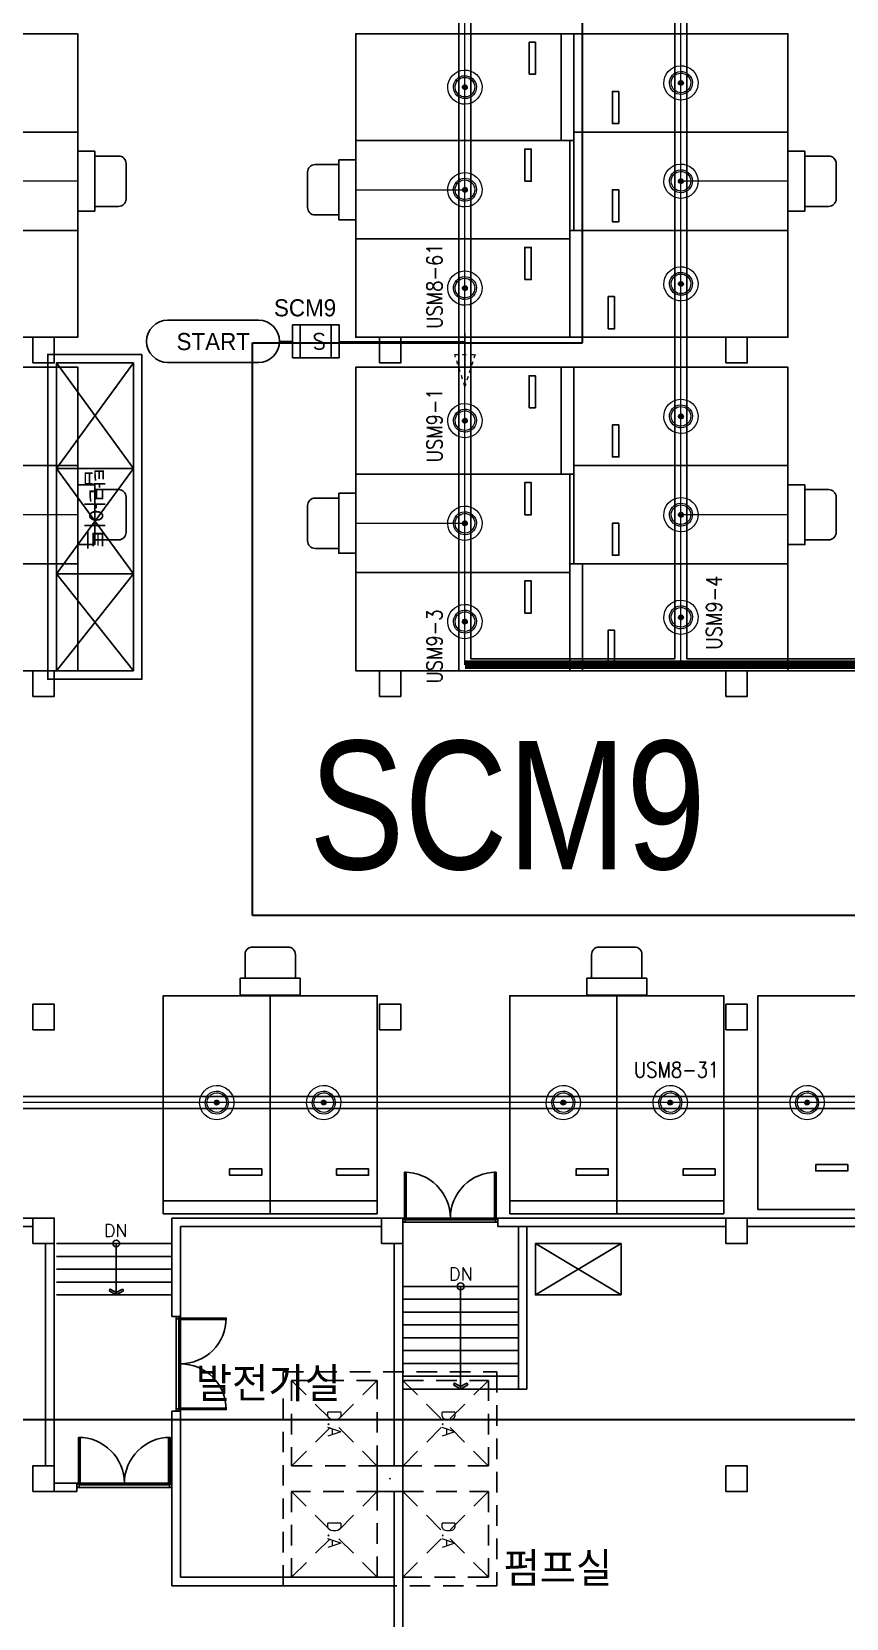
# Model space of a CAD drawing. Header units: millimetres. Extents: x 116443 to 620443, y -399357 to -63957.
# Drawn here: x 325120 to 344159, y -282623 to -245515 of the extents above; entities that cross this region are included whole.
import ezdxf
from ezdxf.enums import TextEntityAlignment as Align

# ---------------------------------------------------------------- set-up
doc = ezdxf.new("R2010")
doc.units = ezdxf.units.MM
doc.header["$LTSCALE"] = 600
for name, pattern in [('AUDIT_D_080121100638-0', [0]), ('H1', [1, 0.5, -0.5]), ('HIDD', [1.3, 0.8, -0.5])]:
    doc.linetypes.add(name, pattern=pattern)
for name, color, linetype, lineweight in [('1-주차면센서', 3, 'Continuous', 15), ('SD-배선', 6, 'Continuous', 0), ('TIS-TEXT', 7, 'Continuous', 18), ('주차관제', 4, 'Continuous', 158)]:
    doc.layers.add(name, color=color, linetype=linetype, lineweight=lineweight)
for name, color, linetype in [('2-주차안내등', 2, 'Continuous'), ('PARKING', 7, 'Continuous'), ('RACY WAY', 1, 'Continuous'), ('SD', 7, 'AUDIT_D_080121100638-0'), ('z', 8, 'Continuous'), ('레이스웨이', 6, 'Continuous'), ('유도관제-공간표시등', 2, 'Continuous'), ('유도관제-구역제어장치', 2, 'Continuous'), ('유도관제-통신', 6, 'Continuous')]:
    doc.layers.add(name, color=color, linetype=linetype)
doc.styles.add('GHS', font='romans.shx', dxfattribs={"bigfont": 'ghs.shx'})
doc.styles.add('H', font='', dxfattribs={"width": 0.85})
doc.styles.add('돋움', font='')
doc.styles.get('H').set_extended_font_data('HY울릉도M')
doc.styles.get('돋움').set_extended_font_data('Dotum')

# ---------------------------------------------------------------- blocks, each defined once
blk = doc.blocks.new('주차-일반형')
at = {"layer": 'z', "color": 8, "linetype": 'Continuous', "flags": 128}
blk.add_lwpolyline([(0, 5100), (2300, 5100), (2300, 100), (0, 100)], close=True, dxfattribs=at)
at = {"layer": 'z', "color": 8, "linetype": 'Continuous'}
blk.add_lwpolyline([(950, 4050), (200, 4050), (200, 4200), (950, 4200)], close=True, dxfattribs=at)
blk = doc.blocks.new('주차-확장형')
at = {"layer": 'z', "color": 8, "linetype": 'Continuous'}
blk.add_line((0, 300), (2500, 300), dxfattribs=at)
at = {"layer": 'z', "color": 8, "linetype": 'Continuous', "flags": 128}
for points in [[(2500, 0), (0, 0), (0, 5100), (2500, 5100)], [(1550, 1050), (2300, 1050), (2300, 900), (1550, 900)]]:
    blk.add_lwpolyline(points, close=True, dxfattribs=at)
blk = doc.blocks.new('A$C07E54A82')
at = {"layer": 'z', "color": 8, "linetype": 'Continuous'}
for p, q in [((-8715, -1770), (-6249, 30)), ((-6249, -1770), (-8715, 30)), ((-6249, -1770), (-3783, 30)), ((-3783, -1770), (-6249, 30)), ((-1515, 30), (-3783, -1770)), ((-3783, 30), (-1515, -1770))]:
    blk.add_line(p, q, dxfattribs=at)
at = {"layer": 'z', "color": 8, "linetype": 'Continuous', "ltscale": 0.5}
for points in [[(-8915, 230), (-1315, 230), (-1315, -1970), (-8915, -1970)], [(-8715, 30), (-1515, 30), (-1515, -1770), (-8715, -1770)]]:
    blk.add_lwpolyline(points, close=True, dxfattribs=at)
at = {"layer": 'z', "color": 8, "linetype": 'Continuous'}
for points in [[(-6249, -1770), (-6249, 30), (-8715, 30), (-8715, -1770)], [(-3783, -1770), (-3783, 30), (-6249, 30), (-6249, -1770)], [(-3783, 30), (-1515, 30), (-1515, -1770), (-3783, -1770)]]:
    blk.add_lwpolyline(points, close=True, dxfattribs=at)
at = {"layer": 'z', "color": 8, "style": 'GHS'}
blk.add_text('탑라이트', height=450, dxfattribs=at).set_placement((-6253, -1119))
blk = doc.blocks.new('A$C02515442')
at = {"layer": 'z', "color": 8, "linetype": 'HIDD'}
for p, q in [((-654, -420), (1346, 1580)), ((-654, 1580), (1346, -420)), ((1946, -420), (3946, 1580)), ((1946, 1580), (3946, -420)), ((-654, -1020), (1346, -3020)), ((-654, -3020), (1346, -1020)), ((1946, -1020), (3946, -3020)), ((1946, -3020), (3946, -1020))]:
    blk.add_line(p, q, dxfattribs=at)
for points in [[(-854, 1780), (4146, 1780), (4146, -3220), (-854, -3220)], [(-654, 1580), (1346, 1580), (1346, -420), (-654, -420)], [(1946, 1580), (3946, 1580), (3946, -420), (1946, -420)], [(-654, -3020), (1346, -3020), (1346, -1020), (-654, -1020)], [(1946, -3020), (3946, -3020), (3946, -1020), (1946, -1020)]]:
    blk.add_lwpolyline(points, close=True, dxfattribs=at)
at = {"layer": 'z', "color": 8, "style": 'GHS'}
for p in [(35, 497, 0), (2635, 497, 0), (35, -2172, 0), (2635, -2172, 0)]:
    blk.add_text('D.A', height=300, dxfattribs=at).set_placement(p)
blk = doc.blocks.new('주차-기둥')
at = {"layer": 'z', "color": 8, "linetype": 'Continuous', "flags": 128}
blk.add_lwpolyline([(300, 300), (300, -300), (-300, -300), (-300, 300)], close=True, dxfattribs=at)
at = {"layer": 'z', "color": 8, "linetype": 'Continuous'}
blk.add_point((0, 0), dxfattribs=at)
blk = doc.blocks.new('sa654f6s5d')
at = {"layer": 'z', "color": 8, "linetype": 'Continuous', "ltscale": 0.5}
for p, q in [((150019, -13010, 0), (148019, -14210, 0)), ((148019, -13010, 0), (150019, -14210, 0))]:
    blk.add_line(p, q, dxfattribs=at)
at = {"layer": 'z', "color": 8, "linetype": 'Continuous', "ltscale": 0.5, "elevation": 0}
blk.add_lwpolyline([(150019, -14210), (148019, -14210), (148019, -13010), (150019, -13010), (150019, -14210)], dxfattribs=at)
blk = doc.blocks.new('TIS-주차면센서(확대)')
at = {"layer": '1-주차면센서'}
blk.add_hatch(color=256, dxfattribs=at).paths.add_polyline_path([(43.5, 0, 1), (-43.5, 0, 1)])
h = blk.add_hatch(color=256, dxfattribs=at)
edge = h.paths.add_edge_path()
edge.add_arc((0, 0), 43.5, 0, 360)
for radius in [303.5, 203.5, 173.5, 43.5]:
    blk.add_circle((0, 0), radius, dxfattribs=at)
blk = doc.blocks.new('공간표시등')
at = {"layer": '2-주차안내등'}
blk.add_lwpolyline([(-228, 337), (-546, 337, 0.414214), (-646, 237), (-646, -237, 0.414214), (-546, -337), (-228, -337)], format="xyb", close=True, dxfattribs=at)
blk.add_lwpolyline([(-228, -401), (-228, 401), (0, 401), (0, -401)], close=True, dxfattribs=at)
blk = doc.blocks.new('유도관제')
at = {"layer": 'RACY WAY', "ltscale": 0.3}
for p, q in [((335385, -260181), (335385, -229961, 0)), ((340155, -260181), (340155, -229961)), ((340435, -260181), (340435, -229961)), ((335105, -260461), (335105, -230241)), ((357035, -260461), (335105, -260461)), ((340155, -260181), (335385, -260181)), ((351705, -260181), (340435, -260181)), ((365395, -270421), (316795, -270421)), ((365395, -270701), (316795, -270701))]:
    blk.add_line(p, q, dxfattribs=at)
at = {"layer": 'SD', "color": 4, "ltscale": 0.3}
for p, q in [((328297, -252262, 0), (330419, -252262, 0)), ((330419, -253251, 0), (328297, -253251, 0))]:
    blk.add_line(p, q, dxfattribs=at)
for centre, start, end in [((328297, -252756, 0), 90, 270), ((330419, -252756, 0), 270, 90)]:
    blk.add_arc(centre, 494, start, end, dxfattribs=at)
at = {"layer": 'SD-배선', "ltscale": 0.3}
for p, q in [((340295, -260321, 0), (340295, -229961, 0)), ((335245, -260321), (335245, -230101, 0)), ((326195, -249011), (323695, -249011)), ((332695, -249211), (335245, -249211)), ((342795, -249011), (340295, -249011)), ((335245, -252574, 0), (335245, -253815, 0)), ((331214, -252756, 0), (330913, -252756, 0)), ((332302, -252756, 0), (335245, -252756, 0)), ((326195, -256811), (323695, -256811)), ((332695, -257011), (335245, -257011)), ((342795, -256811), (340295, -256811)), ((356895, -260321, 0), (335245, -260321)), ((330695, -268052), (330695, -270561)), ((338795, -268052), (338795, -270561)), ((365395, -270561, 0), (316655, -270561))]:
    blk.add_line(p, q, dxfattribs=at)
at = {"layer": 'SD-배선', "linetype": 'H1', "ltscale": 0.3}
for p, q in [((335008, -253067, 0), (335482, -253067, 0)), ((335245, -253815, 0), (335008, -253067, 0)), ((335482, -253067, 0), (335245, -253815, 0))]:
    blk.add_line(p, q, dxfattribs=at)
at = {"layer": '유도관제-구역제어장치', "ltscale": 0.3}
for p, q in [((331214, -252369, 0), (332302, -252369, 0)), ((331214, -253143, 0), (331214, -252369, 0)), ((331395, -252369, 0), (331395, -253143, 0)), ((332121, -252369, 0), (332121, -253143, 0)), ((332302, -252369, 0), (332302, -253143, 0)), ((332302, -253143, 0), (331214, -253143, 0))]:
    blk.add_line(p, q, dxfattribs=at)
at = {"layer": 'PARKING', "xscale": 1.319999999436676, "yscale": 1.320000000298023, "zscale": 1.319999999948777}
for p, rotation in [((335245, -246811), 36.24765589264658), ((340295, -246711), 36.24765589264658), ((340295, -249011), 36.24765589264658), ((335245, -249211), 36.24765589264658), ((335245, -251511), 36.24765589264658), ((340295, -251411), 36.24765589264658), ((335245, -254611), 36.24765589264658), ((340295, -254511), 36.24765589264658), ((340295, -256811), 36.24765589264658), ((335245, -257011), 36.24765589264658), ((335245, -259311), 36.24765589264658), ((340295, -259211), 36.24765589264658), ((329445, -270561), 126.2476558926466), ((331945, -270561), 126.2476558926466), ((337545, -270561), 126.2476558926466), ((340045, -270561), 126.2476558926466), ((343245, -270561), 126.2476558926466)]:
    blk.add_blockref('TIS-주차면센서(확대)', p, dxfattribs=dict(at, rotation=rotation))
at = {"layer": '유도관제-공간표시등', "ltscale": 0.3, "yscale": 1.746523059904575, "zscale": 1.746523057621223}
for p, xscale, rotation in [((326195, -249011), 1.746523060499175, 180.000000000001), ((332695, -249211), -1.746523060499175, 179.9999999999989), ((342795, -249011), 1.746523060499175, 180.000000000001), ((326195, -256811), 1.746523060499175, 180.000000000001), ((332695, -257011), -1.746523060499175, 179.9999999999989), ((342795, -256811), 1.746523060499175, 180.000000000001), ((330695, -268051), -1.746523060499175, 89.99999999999912), ((338795, -268051), -1.746523060499175, 89.99999999999912)]:
    blk.add_blockref('공간표시등', p, dxfattribs=dict(at, xscale=xscale, rotation=rotation))
at = {"layer": 'SD', "color": 0, "ltscale": 0.3, "style": '돋움'}
for s, p in [('SCM9', (330782, -252172, 0)), ('START', (328505, -252961, 0))]:
    blk.add_text(s, height=400, rotation=360, dxfattribs=at).set_placement(p)
at = {"layer": 'TIS-TEXT', "color": 2, "ltscale": 0.3, "style": 'GHS', "width": 0.85}
blk.add_text('USM8-61', height=360, rotation=90, dxfattribs=at).set_placement((334535, -251466), align=Align.MIDDLE)
at = {"layer": 'TIS-TEXT', "color": 3, "ltscale": 0.3, "style": 'GHS', "width": 0.85}
for s, p in [('USM9-1', (334535, -254720)), ('USM9-4', (341068, -259101)), ('USM9-3', (334535, -259895))]:
    blk.add_text(s, height=360, rotation=90, dxfattribs=at).set_placement(p, align=Align.MIDDLE)
at = {"layer": 'TIS-TEXT', "color": 2, "ltscale": 0.3, "style": 'GHS', "width": 0.85}
blk.add_text('USM8-31', height=360, dxfattribs=at).set_placement((340192, -269793), align=Align.MIDDLE)
at = {"layer": '유도관제-구역제어장치', "ltscale": 0.3, "style": 'GHS', "width": 1}
blk.add_text('S', height=367, rotation=360, dxfattribs=at).set_placement((331836, -252756, 0), align=Align.MIDDLE_CENTER)

msp = doc.modelspace()

# ---------------------------------------------------------------- linework, layer by layer
at = {"layer": 'z', "color": 8}
for p, q in [((317294.9, -273260.7), (325294.9, -273260.7)), ((317494.9, -273460.7), (325144.9, -273460.7)), ((328395, -275560.7), (328395, -273260.7)), ((328395, -273260.7), (333294.9, -273260.7)), ((328595, -275560.7), (328595, -273460.7)), ((328595, -273460.7), (333294.9, -273460.7)), ((335974.9, -273260.7), (333834.9, -273260.7)), ((335959.9, -273300.7), (333849.9, -273300.7)), ((335959.9, -273360.7), (333849.9, -273360.7)), ((336014.9, -273260.7), (357544.9, -273260.7)), ((336014.9, -273460.7), (336014.9, -273260.7)), ((336014.9, -273460.7), (341344.9, -273460.7)), ((336494.9, -277260.7), (336494.9, -273460.7)), ((336694.9, -277260.7), (336694.9, -273460.7)), ((341844.9, -273460.7), (349444.9, -273460.7)), ((325444.9, -279060.7), (325444.9, -273860.7)), ((325644.9, -279060.7), (325644.9, -273860.7)), ((328395, -273860.7), (325694.9, -273860.7)), ((328395, -274160.7), (325694.9, -274160.7)), ((333594.9, -279060.7), (333594.9, -273860.7)), ((333794.9, -290760.7), (333794.9, -273860.7)), ((328395, -274460.7), (325694.9, -274460.7)), ((328395, -274760.7), (325694.9, -274760.7)), ((336494.9, -274860.7), (333794.9, -274860.7)), ((328395, -275060.7), (325694.9, -275060.7)), ((336494.9, -275160.7), (333794.9, -275160.7)), ((328395, -275560.7), (328595, -275560.7)), ((328495, -277725.7), (328495, -275615.7)), ((328555, -277725.7), (328555, -275615.7)), ((328595, -277740.7), (328595, -275600.7)), ((336494.9, -275460.7), (333794.9, -275460.7)), ((336494.9, -275760.7), (333794.9, -275760.7)), ((336494.9, -276060.7), (333794.9, -276060.7)), ((336494.9, -276360.7), (333794.9, -276360.7)), ((336494.9, -276660.7), (333794.9, -276660.7)), ((336494.9, -276960.7), (333794.9, -276960.7)), ((336694.9, -277260.7), (333794.9, -277260.7)), ((328395, -281860.7), (328395, -277780.7)), ((328395, -277780.7), (328595, -277780.7)), ((328595, -281660.7), (328595, -277780.7)), ((326175, -279460.7), (325644.9, -279460.7)), ((326175, -279660.7), (325644.9, -279660.7)), ((326175, -279660.7), (326175, -279460.7)), ((326215, -279460.7), (328355, -279460.7)), ((326230, -279500.7), (328340, -279500.7)), ((326230, -279560.7), (328340, -279560.7)), ((333594.9, -284860.7), (333594.9, -279660.7)), ((328395, -281860.7), (333594.9, -281860.7)), ((328595, -281660.7), (333594.9, -281660.7))]:
    msp.add_line(p, q, dxfattribs=at)
at = {"layer": 'z', "color": 8, "linetype": 'Continuous'}
for p, q in [((327095, -273857.1), (327095, -275060.7)), ((335144.9, -274860.7), (335144.9, -277260.7))]:
    msp.add_line(p, q, dxfattribs=at)
at = {"layer": 'z', "color": 8}
msp.add_lwpolyline([(454704.9, -296160), (454704.9, -145336.4), (448983.2, -145336.4, 0.1862524), (430877.8, -152417.6, -0.3976628), (398593.4, -152417.3, 0.1886396), (380238.9, -145336.4), (379265.2, -145336.4), (366265.2, -148336.4), (350554.2, -148336.4), (338554.2, -145336.4), (287940.1, -145336.4), (233910.5, -145336.4), (215911, -145336.4, -0.0088886), (214240.4, -145306.7), (214240.4, -192916.5), (178910.5, -192916.5), (178910.5, -262891.7), (201410.5, -270153.8, 0.1016833)], format="xyb", close=True, dxfattribs=at)
for points in [[(325144.9, -253260.7), (325144.9, -252660.7), (325644.9, -252660.7), (325644.9, -253260.7)], [(333244.9, -253260.7), (333244.9, -252660.7), (333744.9, -252660.7), (333744.9, -253260.7)], [(341344.9, -253260.7), (341344.9, -252660.7), (341844.9, -252660.7), (341844.9, -253260.7)], [(325144.9, -261060.7), (325144.9, -260460.7), (325644.9, -260460.7), (325644.9, -261060.7)], [(333244.9, -261060.7), (333244.9, -260460.7), (333744.9, -260460.7), (333744.9, -261060.7)], [(341344.9, -261060.7), (341344.9, -260460.7), (341844.9, -260460.7), (341844.9, -261060.7)], [(325144.9, -268860.7), (325144.9, -268260.7), (325644.9, -268260.7), (325644.9, -268860.7)], [(333244.9, -268860.7), (333244.9, -268260.7), (333744.9, -268260.7), (333744.9, -268860.7)], [(341344.9, -268860.7), (341344.9, -268260.7), (341844.9, -268260.7), (341844.9, -268860.7)], [(325144.9, -273860.7), (325144.9, -273260.7), (325644.9, -273260.7), (325644.9, -273860.7)], [(333294.9, -273860.7), (333294.9, -273260.7), (333794.9, -273260.7), (333794.9, -273860.7)], [(341344.9, -273860.7), (341344.9, -273260.7), (341844.9, -273260.7), (341844.9, -273860.7)], [(326926.6, -274964.8), (327095, -275060.7), (327262.9, -274962.9), (327238.6, -274921.3), (327095, -275005.3), (326950.5, -274923)], [(334976.6, -277164.8), (335144.9, -277260.7), (335312.8, -277162.9), (335288.5, -277121.3), (335144.9, -277205.3), (335000.4, -277123)], [(325144.9, -279660.7), (325144.9, -279060.7), (325644.9, -279060.7), (325644.9, -279660.7)], [(341344.9, -279660.7), (341344.9, -279060.7), (341844.9, -279060.7), (341844.9, -279660.7)]]:
    msp.add_lwpolyline(points, close=True, dxfattribs=at)
for points in [[(454704.9, -296160, -0.1016833), (201410.5, -270153.8), (178910.5, -262891.7)], [(333834.9, -273260.7), (333834.9, -272190.7, -0.4142136), (334904.9, -273260.7, -0.4142136)], [(335974.9, -273260.7), (335974.9, -272190.7, 0.4142136), (334904.9, -273260.7, 0.4142136)], [(328595, -275600.7), (329665, -275600.7, -0.4142136), (328595, -276670.7, -0.4142136)], [(328595, -277740.7), (329665, -277740.7, 0.4142136), (328595, -276670.7, 0.4142136)], [(326215, -279460.7), (326215, -278390.7, -0.4142136), (327285, -279460.7, -0.4142136)], [(328355, -279460.7), (328355, -278390.7, 0.4142136), (327285, -279460.7, 0.4142136)]]:
    msp.add_lwpolyline(points, format="xyb", dxfattribs=at)
for points in [[(333834.9, -273260.7), (333869.9, -273260.7), (333869.9, -272190.7), (333834.9, -272190.7)], [(335974.9, -273260.7), (335939.9, -273260.7), (335939.9, -272190.7), (335974.9, -272190.7)], [(333804.9, -273290.7), (333804.9, -273260.7), (333834.9, -273260.7), (333834.9, -273300.7), (333849.9, -273300.7), (333849.9, -273360.7), (333804.9, -273360.7), (333804.9, -273330.7)], [(336004.9, -273290.7), (336004.9, -273260.7), (335974.9, -273260.7), (335974.9, -273300.7), (335959.9, -273300.7), (335959.9, -273360.7), (336004.9, -273360.7), (336004.9, -273330.7)], [(328565, -275570.7), (328595, -275570.7), (328595, -275600.7), (328555, -275600.7), (328555, -275615.7), (328495, -275615.7), (328495, -275570.7), (328525, -275570.7)], [(328595, -275600.7), (328595, -275635.7), (329665, -275635.7), (329665, -275600.7)], [(328565, -277770.7), (328595, -277770.7), (328595, -277740.7), (328555, -277740.7), (328555, -277725.7), (328495, -277725.7), (328495, -277770.7), (328525, -277770.7)], [(328595, -277740.7), (328595, -277705.7), (329665, -277705.7), (329665, -277740.7)], [(326215, -279460.7), (326250, -279460.7), (326250, -278390.7), (326215, -278390.7)], [(328355, -279460.7), (328320, -279460.7), (328320, -278390.7), (328355, -278390.7)], [(326185, -279490.7), (326185, -279460.7), (326215, -279460.7), (326215, -279500.7), (326230, -279500.7), (326230, -279560.7), (326185, -279560.7), (326185, -279530.7)], [(328385, -279490.7), (328385, -279460.7), (328355, -279460.7), (328355, -279500.7), (328340, -279500.7), (328340, -279560.7), (328385, -279560.7), (328385, -279530.7)]]:
    msp.add_lwpolyline(points, dxfattribs=at)
at = {"layer": 'z', "color": 8, "linetype": 'Continuous'}
for centre in [(327095, -273857.1), (335144.9, -274860.7)]:
    msp.add_circle(centre, 80, dxfattribs=at)
at = {"layer": 'z', "color": 8}
msp.add_arc((391335.7, 333157.6), 632500, 252.5257558, 275.750026, dxfattribs=at)
at = {"layer": '레이스웨이', "color": 6, "lineweight": 30}
for p, q in [((337994.9, -252792.6), (337994.9, -223097.4)), ((330281.8, -266185.3), (330281.8, -252792.6)), ((330281.8, -252792.6), (337994.9, -252792.6)), ((367708.9, -266185.3), (330281.8, -266185.3)), ((300272.6, -277972.1), (367708.9, -277972.1))]:
    msp.add_line(p, q, dxfattribs=at)
at = {"layer": '주차관제', "color": 140, "const_width": 200}
msp.add_lwpolyline([(335244.9, -260320.7), (335244.9, -260320.7), (356894.9, -260320.7), (356894.9, -259611), (365894.9, -259611)], dxfattribs=at)
at = {"layer": '주차관제', "color": 1, "const_width": 200}
msp.add_lwpolyline([(335244.9, -260320.7), (356894.9, -260320.7)], dxfattribs=at)

# ---------------------------------------------------------------- block references
at = {"layer": 'z', "color": 8}
for name, p in [('sa654f6s5d', (188875.5, -260850.4, 0)), ('주차-확장형', (328194.9, -273160.7)), ('주차-확장형', (330694.9, -273160.7)), ('주차-확장형', (336294.9, -273160.7)), ('주차-확장형', (338794.9, -273160.7))]:
    msp.add_blockref(name, p, dxfattribs=at)
at = {"layer": 'z', "color": 8, "linetype": 'Continuous'}
for p, rotation in [((326294.9, -247860.7), 89.9999999999999), ((342894.9, -247860.7), 89.9999999999999), ((326294.9, -250160.7), 89.9999999999999), ((342894.9, -250160.7), 89.9999999999999), ((332594.9, -248060.7), 270), ((332594.9, -250360.7), 270), ((326294.9, -255660.7), 89.9999999999999), ((342894.9, -255660.7), 89.9999999999999), ((326294.9, -257960.7), 89.9999999999999), ((342894.9, -257960.7), 89.9999999999999), ((332594.9, -255860.7), 270), ((332594.9, -258160.7), 270), ((344394.9, -267960.7), 179.9999999999998)]:
    msp.add_blockref('주차-일반형', p, dxfattribs=dict(at, rotation=rotation))
at = {"layer": 'z', "color": 8}
for name, p, rotation in [('주차-확장형', (337794.9, -248060.7), 89.9999999999999), ('주차-확장형', (321094.9, -250160.7), 270), ('주차-확장형', (337694.9, -250160.7), 270), ('주차-확장형', (337794.9, -255860.7), 89.9999999999999), ('주차-확장형', (321094.9, -257960.7), 270), ('주차-확장형', (337694.9, -257960.7), 270), ('A$C02515442', (334214.8, -277714.6), 270), ('주차-기둥', (333494.9, -279360.7), 270)]:
    msp.add_blockref(name, p, dxfattribs=dict(at, rotation=rotation))
at = {"layer": 'z', "color": 8, "ltscale": 0.5, "rotation": 270}
msp.add_blockref('A$C07E54A82', (327465.3, -261975.9), dxfattribs=at)
at = {"layer": '유도관제-통신'}
msp.add_blockref('유도관제', (0, 0), dxfattribs=at)

# ---------------------------------------------------------------- texts
at = {"layer": 'z', "color": 8, "style": 'GHS'}
for p in [(326805.5, -273703.9), (334871.7, -274719.6)]:
    msp.add_text('DN', height=300, dxfattribs=at).set_placement(p)
for s, p in [('발전기실', (328954.6, -277548.6, 0)), ('펌프실', (336150.4, -281872.9, 0))]:
    msp.add_text(s, height=800, rotation=0, dxfattribs=at).set_placement(p)
at = {"layer": '레이스웨이', "color": 6, "lineweight": 30, "style": 'H', "width": 0.85}
msp.add_text('SCM9', height=3000, dxfattribs=at).set_placement((331606.4, -265102))

doc.saveas('drawing.dxf')
